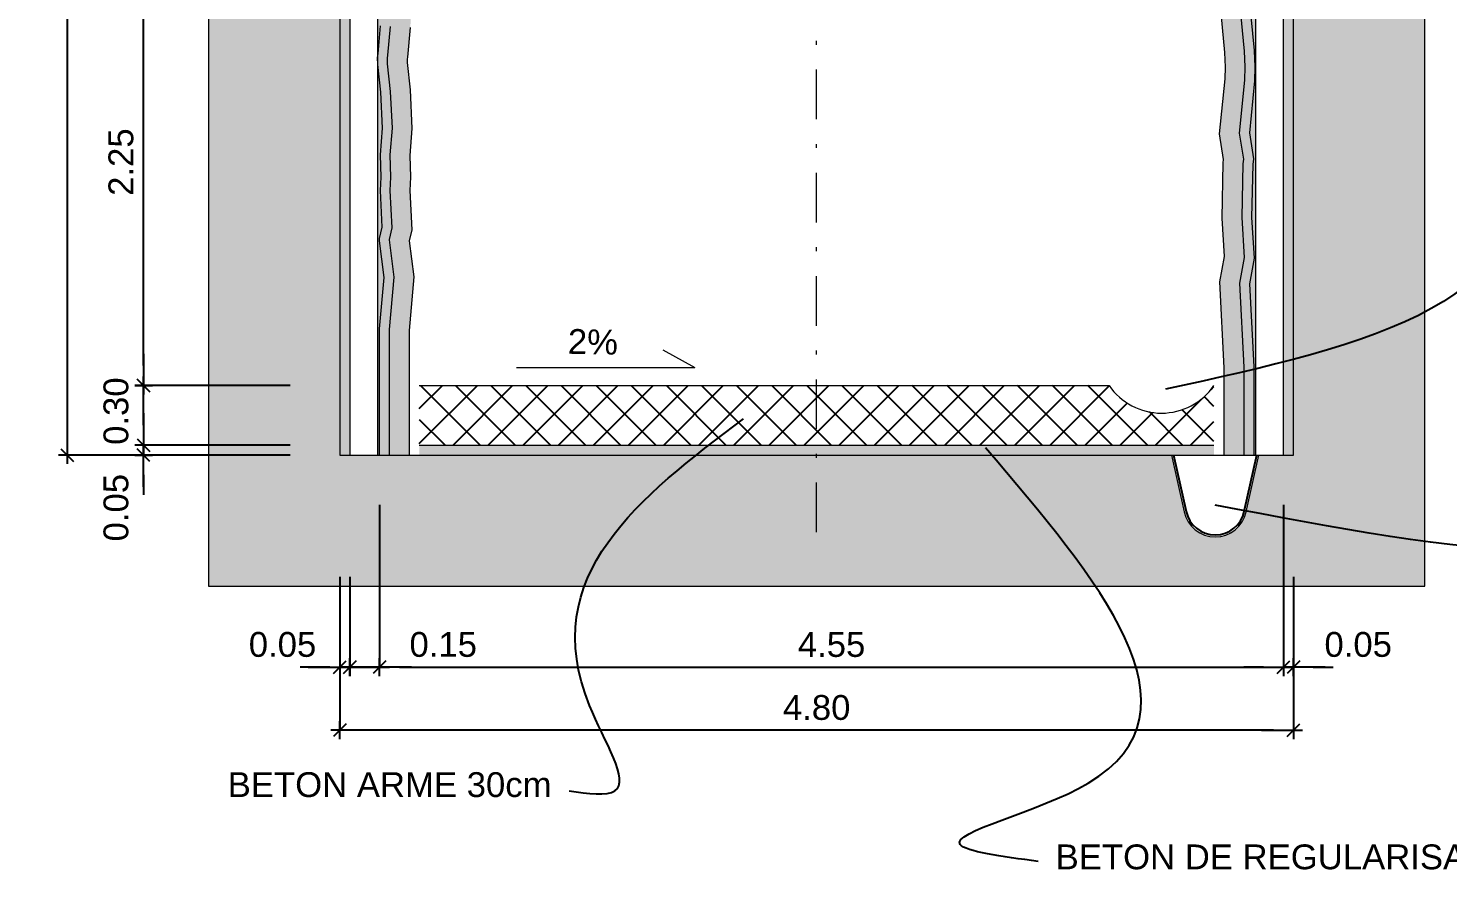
# Model space of a CAD drawing. Extents: x 62300 to 63089, y 108404 to 108784.
# Drawn here: x 62890.27 to 62925.99, y 108701.93 to 108723.11 of the extents above; entities that cross this region are included whole.
import ezdxf

# ---------------------------------------------------------------- set-up
doc = ezdxf.new("R2010")
doc.units = 0
doc.header["$MEASUREMENT"] = 0
doc.linetypes.add('TRATTOPUNTO2', pattern=[0.5, 0.25, -0.125, 0, -0.125])
doc.layers.add('BORDI TRATTEGGI', color=5, linetype='Continuous', plot=False)
for name, color, linetype in [('Dime', 6, 'Continuous'), ('LIN010CO', 2, 'Continuous'), ('LIN018CO', 6, 'Continuous'), ('LIN025CO', 7, 'Continuous'), ('LIN050CO', 3, 'Continuous'), ('TEXT035', 1, 'Continuous'), ('Tratteggi', 2, 'Continuous')]:
    doc.layers.add(name, color=color, linetype=linetype)
doc.styles.add('ARIAL', font='arial.ttf')
doc.linetypes.add('ROCCIA', pattern='A,0.25,[130,BERETTA.shx,S=0.1,R=0,X=0,Y=0],-0.2,0.25', length=0.7)
doc.dimstyles.new('50', dxfattribs={"dimscale": 2.5, "dimtxt": 0.25, "dimasz": 0.2, "dimexe": 0, "dimexo": 0.5, "dimgap": 0.1, "dimtad": 1, "dimlfac": 0.2, "dimzin": 1, "dimdsep": 46, "dimtxsty": 'ARIAL', "dimblk1": 'LINE', "dimblk2": 'LINE', "dimsah": 1, "dimcen": 2.5, "dimclrd": 256, "dimclre": 256, "dimclrt": 1, "dimadec": 0, "dimazin": 0, "dimtfac": 1, "dimtmove": 2, "dimatfit": 3, "dimldrblk": 'LINE', "dimfxl": 1, "dimtvp": 1, "dimtolj": 1, "dimtzin": 0, "dimarcsym": 0})

# ---------------------------------------------------------------- blocks, each defined once
blk = doc.blocks.new('LINE')
for p, q in [((-1.60001823273501, 0), (0.4500000000000171, 0)), ((0, 0.4500000000000171), (0, -0.4500000000000171))]:
    blk.add_line(p, q)
at = {"color": 3}
blk.add_line((-0.3181980515162763, -0.3181980515163474), (0.3181980515338978, 0.3181980515339689), dxfattribs=at)
blk = doc.blocks.new('*D46')
at = {"layer": 'Defpoints', "color": 0, "lineweight": 0, "transparency": 16777216}
for p in [(62893.17033222812, 108712.6175235544), (62898.10870644812, 108712.6175235544), (62898.10870644812, 108712.3675235543)]:
    blk.add_point(p, dxfattribs=at)
at = {"layer": 'Dime', "lineweight": -2, "transparency": 16777216}
for p, q in [((62893.17033222812, 108713.1175235544), (62893.17033222812, 108713.6175235544)), ((62896.85870644812, 108712.6175235544), (62893.17033222812, 108712.6175235544)), ((62893.17033222812, 108712.3675235543), (62893.17033222812, 108712.6175235544)), ((62896.85870644812, 108712.3675235543), (62893.17033222812, 108712.3675235543)), ((62893.17033222812, 108711.8675235543), (62893.17033222812, 108711.3675235543))]:
    blk.add_line(p, q, dxfattribs=at)
at = {"layer": 'Dime', "lineweight": -2, "transparency": 16777216, "xscale": 0.5, "yscale": 0.5, "zscale": 0.5}
for p, rotation in [((62893.17033222812, 108712.6175235544), 270), ((62893.17033222812, 108712.3675235543), 90)]:
    blk.add_blockref('LINE', p, dxfattribs=dict(at, rotation=rotation))
at = {"layer": 'Dime', "color": 1, "lineweight": 0, "transparency": 16777216, "insert": (62892.47622411072, 108711.0416755107), "char_height": 0.625, "attachment_point": 5, "rotation": 90, "style": 'ARIAL'}
blk.add_mtext('\\A1;0.05', dxfattribs=at)
blk = doc.blocks.new('*D47')
at = {"layer": 'Defpoints', "color": 0, "lineweight": 0, "transparency": 16777216}
for p in [(62893.17033222812, 108725.3675235544), (62896.41635297281, 108725.3675235544), (62898.1087064481, 108714.1175235545)]:
    blk.add_point(p, dxfattribs=at)
at = {"layer": 'Dime', "lineweight": -2, "transparency": 16777216}
for p, q in [((62895.16635297281, 108725.3675235544), (62893.17033222812, 108725.3675235544)), ((62893.17033222812, 108714.6175235545), (62893.17033222812, 108724.8675235544)), ((62896.8587064481, 108714.1175235545), (62893.17033222812, 108714.1175235545))]:
    blk.add_line(p, q, dxfattribs=at)
at = {"layer": 'Dime', "lineweight": -2, "transparency": 16777216, "xscale": 0.5, "yscale": 0.5, "zscale": 0.5}
for p, rotation in [((62893.17033222812, 108725.3675235544), 90), ((62893.17033222812, 108714.1175235545), 270)]:
    blk.add_blockref('LINE', p, dxfattribs=dict(at, rotation=rotation))
at = {"layer": 'Dime', "color": 1, "lineweight": 0, "transparency": 16777216, "insert": (62892.6012241108, 108719.7425235544), "char_height": 0.625, "attachment_point": 5, "rotation": 90, "style": 'ARIAL'}
blk.add_mtext('\\A1;2.25', dxfattribs=at)
blk = doc.blocks.new('*D51')
at = {"layer": 'Defpoints', "color": 0, "lineweight": 0, "transparency": 16777216}
for p in [(62906.59706924643, 108737.3675235544), (62891.24852520591, 108712.3675235543), (62898.10870644812, 108712.3675235543)]:
    blk.add_point(p, dxfattribs=at)
at = {"layer": 'Dime', "lineweight": -2, "transparency": 16777216}
for p, q in [((62905.34706924643, 108737.3675235544), (62891.24852520591, 108737.3675235544)), ((62891.24852520591, 108736.8675235544), (62891.24852520591, 108712.8675235543)), ((62896.85870644812, 108712.3675235543), (62891.24852520591, 108712.3675235543))]:
    blk.add_line(p, q, dxfattribs=at)
at = {"layer": 'Dime', "lineweight": -2, "transparency": 16777216, "xscale": 0.5, "yscale": 0.5, "zscale": 0.5}
for p, rotation in [((62891.24852520591, 108737.3675235544), 90), ((62891.24852520591, 108712.3675235543), 270)]:
    blk.add_blockref('LINE', p, dxfattribs=dict(at, rotation=rotation))
at = {"layer": 'Dime', "color": 1, "lineweight": 0, "transparency": 16777216, "insert": (62890.67941708859, 108724.8675235543), "char_height": 0.625, "attachment_point": 5, "rotation": 90, "style": 'ARIAL'}
blk.add_mtext('\\A1;5.00', dxfattribs=at)
blk = doc.blocks.new('*D52')
at = {"layer": 'Defpoints', "color": 0, "lineweight": 0, "transparency": 16777216}
for p in [(62898.10870644809, 108710.5527669175), (62898.35870644809, 108710.5527669174), (62898.35870644809, 108707.0254324293)]:
    blk.add_point(p, dxfattribs=at)
at = {"layer": 'Dime', "lineweight": -2, "transparency": 16777216}
for p, q in [((62898.10870644809, 108709.3027669175), (62898.10870644809, 108707.0254324293)), ((62898.35870644809, 108709.3027669174), (62898.35870644809, 108707.0254324293)), ((62897.60870644809, 108707.0254324293), (62897.10870644809, 108707.0254324293)), ((62898.10870644809, 108707.0254324293), (62898.35870644809, 108707.0254324293)), ((62898.85870644809, 108707.0254324293), (62899.35870644809, 108707.0254324293))]:
    blk.add_line(p, q, dxfattribs=at)
at = {"layer": 'Dime', "lineweight": -2, "transparency": 16777216, "xscale": 0.5, "yscale": 0.5, "zscale": 0.5}
blk.add_blockref('LINE', (62898.10870644809, 108707.0254324293), dxfattribs=at)
at = {"layer": 'Dime', "lineweight": -2, "transparency": 16777216, "xscale": 0.5, "yscale": 0.5, "zscale": 0.5, "rotation": 180}
blk.add_blockref('LINE', (62898.35870644809, 108707.0254324293), dxfattribs=at)
at = {"layer": 'Dime', "color": 1, "lineweight": 0, "transparency": 16777216, "insert": (62896.66524009348, 108707.5947537117), "char_height": 0.625, "attachment_point": 5, "style": 'ARIAL'}
blk.add_mtext('\\A1;0.05', dxfattribs=at)
blk = doc.blocks.new('*D53')
at = {"layer": 'Defpoints', "color": 0, "lineweight": 0, "transparency": 16777216}
for p in [(62898.35870644809, 108710.5527669176), (62899.10870644809, 108710.5527669175), (62899.10870644809, 108707.0254324293)]:
    blk.add_point(p, dxfattribs=at)
at = {"layer": 'Dime', "lineweight": -2, "transparency": 16777216}
for p, q in [((62898.35870644809, 108709.3027669176), (62898.35870644809, 108707.0254324293)), ((62899.10870644809, 108709.3027669175), (62899.10870644809, 108707.0254324293)), ((62897.85870644809, 108707.0254324293), (62897.35870644809, 108707.0254324293)), ((62898.35870644809, 108707.0254324293), (62899.10870644809, 108707.0254324293)), ((62899.60870644809, 108707.0254324293), (62900.10870644809, 108707.0254324293))]:
    blk.add_line(p, q, dxfattribs=at)
at = {"layer": 'Dime', "lineweight": -2, "transparency": 16777216, "xscale": 0.5, "yscale": 0.5, "zscale": 0.5}
blk.add_blockref('LINE', (62898.35870644809, 108707.0254324293), dxfattribs=at)
at = {"layer": 'Dime', "lineweight": -2, "transparency": 16777216, "xscale": 0.5, "yscale": 0.5, "zscale": 0.5, "rotation": 180}
blk.add_blockref('LINE', (62899.10870644809, 108707.0254324293), dxfattribs=at)
at = {"layer": 'Dime', "color": 1, "lineweight": 0, "transparency": 16777216, "insert": (62900.71033608969, 108707.5947537117), "char_height": 0.625, "attachment_point": 5, "style": 'ARIAL'}
blk.add_mtext('\\A1;0.15', dxfattribs=at)
blk = doc.blocks.new('*D54')
at = {"layer": 'Defpoints', "color": 0, "lineweight": 0, "transparency": 16777216}
for p in [(62921.85870644807, 108710.5527669174), (62922.10870644809, 108710.5527669176), (62922.10870644809, 108707.0254324293)]:
    blk.add_point(p, dxfattribs=at)
at = {"layer": 'Dime', "lineweight": -2, "transparency": 16777216}
for p, q in [((62921.85870644807, 108709.3027669174), (62921.85870644807, 108707.0254324293)), ((62922.10870644809, 108709.3027669176), (62922.10870644809, 108707.0254324293)), ((62921.35870644807, 108707.0254324293), (62920.85870644807, 108707.0254324293)), ((62921.85870644807, 108707.0254324293), (62922.10870644809, 108707.0254324293)), ((62922.60870644809, 108707.0254324293), (62923.10870644809, 108707.0254324293))]:
    blk.add_line(p, q, dxfattribs=at)
at = {"layer": 'Dime', "lineweight": -2, "transparency": 16777216, "xscale": 0.5, "yscale": 0.5, "zscale": 0.5}
blk.add_blockref('LINE', (62921.85870644807, 108707.0254324293), dxfattribs=at)
at = {"layer": 'Dime', "lineweight": -2, "transparency": 16777216, "xscale": 0.5, "yscale": 0.5, "zscale": 0.5, "rotation": 180}
blk.add_blockref('LINE', (62922.10870644809, 108707.0254324293), dxfattribs=at)
at = {"layer": 'Dime', "color": 1, "lineweight": 0, "transparency": 16777216, "insert": (62923.73873487265, 108707.5947537117), "char_height": 0.625, "attachment_point": 5, "style": 'ARIAL'}
blk.add_mtext('\\A1;0.05', dxfattribs=at)
blk = doc.blocks.new('*D55')
at = {"layer": 'Defpoints', "color": 0, "lineweight": 0, "transparency": 16777216}
for p in [(62898.10870644809, 108710.5527669175), (62922.10870644809, 108710.5527669176), (62898.10870644809, 108705.4383479902)]:
    blk.add_point(p, dxfattribs=at)
at = {"layer": 'Dime', "lineweight": -2, "transparency": 16777216}
for p, q in [((62898.10870644809, 108709.3027669175), (62898.10870644809, 108705.4383479902)), ((62922.10870644809, 108709.3027669176), (62922.10870644809, 108705.4383479902)), ((62921.60870644809, 108705.4383479902), (62898.60870644809, 108705.4383479902))]:
    blk.add_line(p, q, dxfattribs=at)
at = {"layer": 'Dime', "lineweight": -2, "transparency": 16777216, "xscale": 0.5, "yscale": 0.5, "zscale": 0.5, "rotation": 180}
blk.add_blockref('LINE', (62898.10870644809, 108705.4383479902), dxfattribs=at)
at = {"layer": 'Dime', "lineweight": -2, "transparency": 16777216, "xscale": 0.5, "yscale": 0.5, "zscale": 0.5}
blk.add_blockref('LINE', (62922.10870644809, 108705.4383479902), dxfattribs=at)
at = {"layer": 'Dime', "color": 1, "lineweight": 0, "transparency": 16777216, "insert": (62910.10870644809, 108706.0074561075), "char_height": 0.625, "attachment_point": 5, "style": 'ARIAL'}
blk.add_mtext('\\A1;4.80', dxfattribs=at)
blk = doc.blocks.new('*D56')
at = {"layer": 'Defpoints', "color": 0, "lineweight": 0, "transparency": 16777216}
for p in [(62893.17033222812, 108714.1175235545), (62898.1087064481, 108714.1175235545), (62898.10870644812, 108712.6175235544)]:
    blk.add_point(p, dxfattribs=at)
at = {"layer": 'Dime', "lineweight": -2, "transparency": 16777216}
for p, q in [((62896.8587064481, 108714.1175235545), (62893.17033222812, 108714.1175235545)), ((62893.17033222812, 108713.1175235544), (62893.17033222812, 108713.6175235545)), ((62896.85870644812, 108712.6175235544), (62893.17033222812, 108712.6175235544))]:
    blk.add_line(p, q, dxfattribs=at)
at = {"layer": 'Dime', "lineweight": -2, "transparency": 16777216, "xscale": 0.5, "yscale": 0.5, "zscale": 0.5}
for p, rotation in [((62893.17033222812, 108714.1175235545), 90), ((62893.17033222812, 108712.6175235544), 270)]:
    blk.add_blockref('LINE', p, dxfattribs=dict(at, rotation=rotation))
at = {"layer": 'Dime', "color": 1, "lineweight": 0, "transparency": 16777216, "insert": (62892.47622411072, 108713.473069207), "char_height": 0.625, "attachment_point": 5, "rotation": 90, "style": 'ARIAL'}
blk.add_mtext('\\A1;0.30', dxfattribs=at)
blk = doc.blocks.new('*D66')
at = {"layer": 'Defpoints', "color": 0, "lineweight": 0, "transparency": 16777216}
for p in [(62899.10870644809, 108712.3675235543), (62921.85870644808, 108712.3675235544), (62921.85870644808, 108707.0254324293)]:
    blk.add_point(p, dxfattribs=at)
at = {"layer": 'Dime', "lineweight": -2, "transparency": 16777216}
for p, q in [((62899.10870644809, 108711.1175235543), (62899.10870644809, 108707.0254324293)), ((62921.85870644808, 108711.1175235544), (62921.85870644808, 108707.0254324293)), ((62899.60870644809, 108707.0254324293), (62921.35870644808, 108707.0254324293))]:
    blk.add_line(p, q, dxfattribs=at)
at = {"layer": 'Dime', "lineweight": -2, "transparency": 16777216, "xscale": 0.5, "yscale": 0.5, "zscale": 0.5, "rotation": 180}
blk.add_blockref('LINE', (62899.10870644809, 108707.0254324293), dxfattribs=at)
at = {"layer": 'Dime', "lineweight": -2, "transparency": 16777216, "xscale": 0.5, "yscale": 0.5, "zscale": 0.5}
blk.add_blockref('LINE', (62921.85870644808, 108707.0254324293), dxfattribs=at)
at = {"layer": 'Dime', "color": 1, "lineweight": 0, "transparency": 16777216, "insert": (62910.48370644808, 108707.5932615562), "char_height": 0.625, "attachment_point": 5, "style": 'ARIAL'}
blk.add_mtext('\\A1;4.55', dxfattribs=at)

msp = doc.modelspace()

# ---------------------------------------------------------------- hatches: boundary and pattern name
h = msp.add_hatch()
h.set_pattern_fill('AR-SAND', color=256, scale=0.2, style=0)
h.set_pattern_definition([(37.50000000000001, (280.5822649310576, 0), (-0.01259867162192163, 0.3853647538026317), [0, -0.304, 0, -0.34, 0, -0.325]), (7.499999999999999, (280.5822649310576, 0), (0.3539553410535454, 0.5644292130459481), [0, -0.164, 0, -0.274, 0, -0.105]), (327.5, (280.3362649310576, 0), (0.6228283723502991, 0.001131810707392988), [0, -0.1, 0, -0.36, 0, -0.47]), (317.5, (280.3362649310576, 0), (0.6012253209144588, 0.1755351129868499), [0, -0.05, 0, -0.236, 0, -0.27])])
edge = h.paths.add_edge_path()
edge.add_arc((62910.1087064481, 108725.3675235544), 11.75, 0, 180, ccw=False)
edge.add_line((62921.8587064481, 108725.3675235544), (62921.85870644809, 108712.4081224893))
edge.add_line((62921.85870644809, 108712.4081224893), (62921.85870644808, 108712.3675235543))
edge.add_line((62921.85870644808, 108712.3675235543), (62922.10870644809, 108712.3675235543))
edge.add_line((62922.10870644809, 108712.3675235543), (62922.1087064481, 108725.3675235544))
edge.add_arc((62910.1087064481, 108725.3675235544), 12, 0, 180)
edge.add_line((62898.1087064481, 108725.3675235544), (62898.10870644809, 108712.3675235543))
edge.add_line((62898.10870644809, 108712.3675235543), (62898.35870644809, 108712.3675235543))
edge.add_line((62898.35870644809, 108712.3675235543), (62898.3587064481, 108725.3675235544))
edge = h.paths.add_edge_path(flags=17)
edge.add_line((62899.38523153988, 108721.5243525732), (62899.31171480561, 108722.2185792907))
edge.add_line((62899.31171480561, 108722.2185792907), (62899.31007758657, 108722.360975087))
edge.add_line((62899.31007758657, 108722.360975087), (62899.31982606825, 108722.4389397436))
edge.add_line((62899.31982606825, 108722.4389397436), (62899.38534696652, 108723.1597064821))
edge.add_line((62899.38534696652, 108723.1597064821), (62899.40395782422, 108724.108569545))
edge.add_line((62899.40395782422, 108724.108569545), (62899.38296061296, 108724.4129297901))
edge.add_line((62899.38296061296, 108724.4129297901), (62899.39378363817, 108725.6297032097))
edge.add_line((62899.39378363817, 108725.6297032097), (62899.43247280955, 108725.9159442587))
edge.add_line((62899.43247280955, 108725.9159442587), (62899.53776458083, 108727.1493196334))
edge.add_line((62899.53776458083, 108727.1493196334), (62899.53726963854, 108727.1706066553))
edge.add_line((62899.53726963854, 108727.1706066553), (62899.6758237947, 108727.7160997569))
edge.add_line((62899.6758237947, 108727.7160997569), (62899.91204475817, 108728.3213372375))
edge.add_line((62899.91204475817, 108728.3213372375), (62900.06511475192, 108729.2177798631))
edge.add_line((62900.06511475192, 108729.2177798631), (62900.23883328781, 108729.612792332))
edge.add_line((62900.23883328781, 108729.612792332), (62900.41782385861, 108729.9309602486))
edge.add_line((62900.41782385861, 108729.9309602486), (62900.61528067241, 108730.3881598992))
edge.add_line((62900.61528067241, 108730.3881598992), (62900.83181491888, 108730.7878605712))
edge.add_line((62900.83181491888, 108730.7878605712), (62900.99259106626, 108731.1404887828))
edge.add_line((62900.99259106626, 108731.1404887828), (62901.09350536717, 108731.2868934107))
edge.add_line((62901.09350536717, 108731.2868934107), (62901.5234653462, 108731.8470741246))
edge.add_line((62901.5234653462, 108731.8470741246), (62901.98245520967, 108732.3807118926))
edge.add_line((62901.98245520967, 108732.3807118926), (62902.25547619537, 108732.7580694867))
edge.add_line((62902.25547619537, 108732.7580694867), (62903.01168963448, 108733.4394063621))
edge.add_line((62903.01168963448, 108733.4394063621), (62903.32525989594, 108733.6093981021))
edge.add_line((62903.32525989594, 108733.6093981021), (62903.63828414222, 108733.8806451261))
edge.add_line((62903.63828414222, 108733.8806451261), (62903.97536818931, 108734.0693874448))
edge.add_line((62903.97536818931, 108734.0693874448), (62904.5912304569, 108734.5496994884))
edge.add_line((62904.5912304569, 108734.5496994884), (62904.77597207754, 108734.6688709869))
edge.add_line((62904.77597207754, 108734.6688709869), (62905.78361416542, 108735.2206047919))
edge.add_line((62905.78361416542, 108735.2206047919), (62906.29040723136, 108735.351809057))
edge.add_line((62906.29040723136, 108735.351809057), (62907.22139711537, 108735.7548695012))
edge.add_line((62907.22139711537, 108735.7548695012), (62907.41807368503, 108735.807188884))
edge.add_line((62907.41807368503, 108735.807188884), (62908.14988925403, 108735.8932728299))
edge.add_line((62908.14988925403, 108735.8932728299), (62909.68578327397, 108736.089751214))
edge.add_line((62909.68578327397, 108736.089751214), (62909.7129721141, 108736.1024942763))
edge.add_line((62909.7129721141, 108736.1024942763), (62910.66749549594, 108736.1560091924))
edge.add_line((62910.66749549594, 108736.1560091924), (62910.72104745686, 108736.1575839622))
edge.add_line((62910.72104745686, 108736.1575839622), (62911.11938147184, 108736.1001399981))
edge.add_line((62911.11938147184, 108736.1001399981), (62912.18506794979, 108735.917475282))
edge.add_line((62912.18506794979, 108735.917475282), (62912.72955935427, 108735.7898785124))
edge.add_line((62912.72955935427, 108735.7898785124), (62912.87777766439, 108735.761379049))
edge.add_line((62912.87777766439, 108735.761379049), (62913.96517249921, 108735.2772902319))
edge.add_line((62913.96517249921, 108735.2772902319), (62914.58306356108, 108735.0503358331))
edge.add_line((62914.58306356108, 108735.0503358331), (62915.10327557543, 108734.8533126383))
edge.add_line((62915.10327557543, 108734.8533126383), (62915.67066818636, 108734.6209176961))
edge.add_line((62915.67066818636, 108734.6209176961), (62915.97168830938, 108734.3988817057))
edge.add_line((62915.97168830938, 108734.3988817057), (62916.63343721013, 108733.9728785511))
edge.add_line((62916.63343721013, 108733.9728785511), (62916.82771265483, 108733.8264888928))
edge.add_line((62916.82771265483, 108733.8264888928), (62916.87346416833, 108733.7825025986))
edge.add_line((62916.87346416833, 108733.7825025986), (62917.51269903248, 108733.0474842959))
edge.add_line((62917.51269903248, 108733.0474842959), (62917.86504838183, 108732.7903945044))
edge.add_line((62917.86504838183, 108732.7903945044), (62917.96140452218, 108732.6335825236))
edge.add_line((62917.96140452218, 108732.6335825236), (62918.30189108362, 108732.2522926017))
edge.add_line((62918.30189108362, 108732.2522926017), (62918.35934140129, 108732.119924559))
edge.add_line((62918.35934140129, 108732.119924559), (62919.14668520399, 108731.070282345))
edge.add_line((62919.14668520399, 108731.070282345), (62919.4226153467, 108730.7167928366))
edge.add_line((62919.4226153467, 108730.7167928366), (62919.58734437204, 108730.3873822424))
edge.add_line((62919.58734437204, 108730.3873822424), (62919.65997203907, 108730.0061316424))
edge.add_line((62919.65997203907, 108730.0061316424), (62920.15943793875, 108729.0697462462))
edge.add_line((62920.15943793875, 108729.0697462462), (62920.16733533781, 108729.0214575717))
edge.add_line((62920.16733533781, 108729.0214575717), (62920.49549428599, 108728.000679173))
edge.add_line((62920.49549428599, 108728.000679173), (62920.49817683135, 108727.993055869))
edge.add_line((62920.49817683135, 108727.993055869), (62920.4971050774, 108727.9384207536))
edge.add_line((62920.4971050774, 108727.9384207536), (62920.76586377658, 108726.6395793916))
edge.add_line((62920.76586377658, 108726.6395793916), (62920.76863398269, 108726.6283155416))
edge.add_line((62920.76863398269, 108726.6283155416), (62920.80155506741, 108725.6243478766))
edge.add_line((62920.80155506741, 108725.6243478766), (62920.86488754702, 108725.0403752235))
edge.add_line((62920.86488754702, 108725.0403752235), (62920.85730226854, 108724.8204540044))
edge.add_line((62920.85730226854, 108724.8204540044), (62920.75527521779, 108723.7565316674))
edge.add_line((62920.75527521779, 108723.7565316674), (62920.87031003665, 108722.5344391081))
edge.add_line((62920.87031003665, 108722.5344391081), (62920.88940549501, 108722.1382572865))
edge.add_line((62920.88940549501, 108722.1382572865), (62920.87703271458, 108721.8059690702))
edge.add_line((62920.87703271458, 108721.8059690702), (62920.74688051831, 108720.4720730258))
edge.add_line((62920.74688051831, 108720.4720730258), (62920.84797085736, 108719.8196809313))
edge.add_line((62920.84797085736, 108719.8196809313), (62920.83530598478, 108719.6966714522))
edge.add_line((62920.83530598478, 108719.6966714522), (62920.80590091282, 108718.3442031245))
edge.add_line((62920.80590091282, 108718.3442031245), (62920.86941755681, 108717.3371844193))
edge.add_line((62920.86941755681, 108717.3371844193), (62920.74957221914, 108716.6981120374))
edge.add_line((62920.74957221914, 108716.6981120374), (62920.85870644808, 108714.5796876165))
edge.add_line((62920.85870644808, 108714.5796876165), (62920.85870644808, 108714.2801225905))
edge.add_line((62920.85870644808, 108714.2801225905), (62920.85870644807, 108712.3675235543))
edge.add_line((62920.85870644807, 108712.3675235543), (62921.10724168496, 108712.3675235543))
edge.add_line((62921.10724168496, 108712.3675235543), (62921.15870644808, 108712.3675235543))
edge.add_line((62921.15870644808, 108712.3675235543), (62921.1587064481, 108725.3675235543))
edge.add_arc((62910.1087064481, 108725.3675235544), 11.05000000000291, 359.9999999998491, 540.0000000000754)
edge.add_line((62899.05870644809, 108725.3675235544), (62899.05870644809, 108712.3675235543))
edge.add_line((62899.05870644809, 108712.3675235543), (62899.35870644809, 108712.3675235543))
edge.add_line((62899.35870644809, 108712.3675235543), (62899.35870644809, 108713.0100980476))
edge.add_line((62899.35870644809, 108713.0100980476), (62899.35870644809, 108713.6118809933))
edge.add_line((62899.35870644809, 108713.6118809933), (62899.35870644809, 108714.4265829406))
edge.add_line((62899.35870644809, 108714.4265829406), (62899.35870644809, 108714.6237739872))
edge.add_line((62899.35870644809, 108714.6237739872), (62899.35854863656, 108715.529681368))
edge.add_line((62899.35854863656, 108715.529681368), (62899.47825637295, 108716.846266129))
edge.add_line((62899.47825637295, 108716.846266129), (62899.35405616898, 108717.7899454873))
edge.add_line((62899.35405616898, 108717.7899454873), (62899.42458185987, 108718.0837819218))
edge.add_line((62899.42458185987, 108718.0837819218), (62899.37857206985, 108719.0267064977))
edge.add_line((62899.37857206985, 108719.0267064977), (62899.39468863089, 108719.3650463704))
edge.add_line((62899.39468863089, 108719.3650463704), (62899.37829027802, 108719.9224266353))
edge.add_line((62899.37829027802, 108719.9224266353), (62899.42940695117, 108720.5969647127))
edge.add_line((62899.42940695117, 108720.5969647127), (62899.38523153988, 108721.5243525732))
h.paths.add_polyline_path([(62920.35870644808, 108714.5668169762), (62920.35870644807, 108712.3675235543), (62920.85870644807, 108712.3675235543), (62920.85870644808, 108714.5796876165), (62920.74957221914, 108716.6981120374), (62920.86941755681, 108717.3371844193), (62920.80590091282, 108718.3442031245), (62920.83530598478, 108719.6966714522), (62920.84797085736, 108719.8196809313), (62920.74688051831, 108720.4720730258), (62920.87703271458, 108721.8059690702), (62920.88940549501, 108722.1382572865), (62920.87031003665, 108722.5344391081), (62920.75527521779, 108723.7565316674), (62920.85730226854, 108724.8204540044), (62920.86488754702, 108725.0403752235), (62920.80155506741, 108725.6243478766), (62920.7687167401, 108726.6257917559), (62920.4971050774, 108727.9384207536), (62920.49816349972, 108727.9923762584), (62920.16733533781, 108729.0214575717), (62920.15943793875, 108729.0697462462), (62919.65997203907, 108730.0061316424), (62919.58734437204, 108730.3873822424), (62919.4226153467, 108730.7167928366), (62919.14668520399, 108731.070282345), (62918.35934140129, 108732.119924559), (62918.30189108362, 108732.2522926017), (62917.96140452218, 108732.6335825236), (62917.86504838183, 108732.7903945044), (62917.51269903248, 108733.0474842959), (62916.87346416833, 108733.7825025986), (62916.82771265483, 108733.8264888928), (62916.63343721013, 108733.9728785511), (62915.97168830938, 108734.3988817057), (62915.68072750451, 108734.6134978245), (62915.63778331073, 108734.6343868154), (62915.10327557543, 108734.8533126383), (62914.58306356108, 108735.0503358331), (62913.96517249921, 108735.2772902319), (62912.87777766439, 108735.761379049), (62912.72955935427, 108735.7898785124), (62912.18506794979, 108735.917475282), (62911.11938147184, 108736.1001399981), (62910.72104745686, 108736.1575839622), (62910.66749549594, 108736.1560091924), (62909.7129721141, 108736.1024942763), (62909.68578327397, 108736.089751214), (62908.14988925403, 108735.8932728299), (62907.41807368503, 108735.807188884), (62907.22139711537, 108735.7548695012), (62906.29040723136, 108735.351809057), (62905.78361416542, 108735.2206047919), (62904.77597207754, 108734.6688709869), (62904.5912304569, 108734.5496994884), (62903.97536818931, 108734.0693874448), (62903.63828414222, 108733.8806451261), (62903.32525989594, 108733.6093981021), (62903.01168963448, 108733.4394063621), (62902.25547619537, 108732.7580694867), (62901.98245520967, 108732.3807118926), (62901.5234653462, 108731.8470741246), (62901.09350536717, 108731.2868934107), (62900.99259106626, 108731.1404887828), (62900.83181491888, 108730.7878605712), (62900.61528067241, 108730.3881598992), (62900.41782385861, 108729.9309602486), (62900.23883328781, 108729.612792332), (62900.06511475192, 108729.2177798631), (62899.91204475817, 108728.3213372375), (62899.6758237947, 108727.7160997569), (62899.53726963854, 108727.1706066553), (62899.53776458083, 108727.1493196334), (62899.43247280955, 108725.9159442587), (62899.39378363817, 108725.6297032097), (62899.38296061296, 108724.4129297901), (62899.40395782422, 108724.108569545), (62899.38534696652, 108723.1597064821), (62899.31982606825, 108722.4389397436), (62899.31007758657, 108722.360975087), (62899.31171480561, 108722.2185792907), (62899.38523153988, 108721.5243525732), (62899.42940695117, 108720.5969647127), (62899.37829027802, 108719.9224266353), (62899.39468863089, 108719.3650463704), (62899.37857206985, 108719.0267064977), (62899.42458185987, 108718.0837819218), (62899.35447335582, 108717.7916836439), (62899.35473995328, 108717.7847500599), (62899.47825637295, 108716.846266129), (62899.35854863656, 108715.529681368), (62899.35870644809, 108714.6237739872), (62899.35870644809, 108712.3675235543), (62899.8587064481, 108712.3675235543), (62899.85870644809, 108714.6237739872), (62899.85855258832, 108715.5070408852), (62899.98123791397, 108716.8563741448), (62899.86187006343, 108717.7633370401), (62899.92747538859, 108718.0366733887), (62899.87915280782, 108719.0269962953), (62899.89503883386, 108719.3604964767), (62899.87884704107, 108719.910855762), (62899.93030839429, 108720.5899422544), (62899.88397626178, 108721.56260682), (62899.81141136349, 108722.2478452442), (62899.81043571796, 108722.3327012215), (62899.8170092604, 108722.3852739191), (62899.88490237761, 108723.1321364005), (62899.90429578456, 108724.1208972518), (62899.88311386095, 108724.4279349521), (62899.89348453026, 108725.5938524769), (62899.92961459776, 108725.8611600478), (62900.03545413042, 108727.1009518345), (62900.15283301973, 108727.5630770869), (62900.39634015031, 108728.186982942), (62900.54761140046, 108729.0728913642), (62900.68664522645, 108729.3890354912), (62900.86645133504, 108729.7086530817), (62901.06549381212, 108730.1695242425), (62901.27963150111, 108730.5648011078), (62901.42926434441, 108730.8929888569), (62901.49792673123, 108730.9926029959), (62901.91162003743, 108731.5315903969), (62902.37522949684, 108732.0705990697), (62902.62951658627, 108732.4220634966), (62903.3022258298, 108733.0281643543), (62903.61148974698, 108733.1958215522), (62903.92712393932, 108733.4693301904), (62904.25285098884, 108733.6517134243), (62904.88107427325, 108734.1416658462), (62905.03188833167, 108734.2389516516), (62905.9691682174, 108734.7521586761), (62906.45336962322, 108734.8775141591), (62907.38589790357, 108735.2812406328), (62907.51202803014, 108735.3147934367), (62908.21081971217, 108735.3969927613), (62909.82699081118, 108735.6037405457), (62909.83755965533, 108735.608694028), (62910.69201328661, 108735.6565985794), (62911.04144878638, 108735.6062062967), (62912.08570175064, 108735.4272154066), (62912.62527177414, 108735.3007719193), (62912.72693005863, 108735.2812250323), (62913.77709158786, 108734.8137118199), (62914.40831726763, 108734.5818595515), (62914.91994075221, 108734.3880891445), (62915.42377204826, 108734.1817279006), (62915.68767882606, 108733.9870671512), (62916.3472763969, 108733.5624489227), (62916.50663654433, 108733.4423684998), (62917.17242815772, 108732.6768141643), (62917.49067310771, 108732.4446084628), (62917.55875177882, 108732.3338158218), (62917.87529668204, 108731.9793366879), (62917.9240848705, 108731.8669265692), (62918.74958953695, 108730.7664104502), (62918.99774966807, 108730.4484966414), (62919.10914624902, 108730.2257355715), (62919.1830304274, 108729.8378890596), (62919.6779647963, 108728.9099992568), (62919.99662345585, 108727.9187726636), (62919.99610002593, 108727.8920896223), (62920.27039199206, 108726.5665074106), (62920.30244050017, 108725.5891500078), (62920.36395454436, 108725.0219446842), (62920.35812634521, 108724.8529667536), (62920.25302360593, 108723.7569716113), (62920.37143982994, 108722.4989561016), (62920.38895703867, 108722.1355189153), (62920.37793771384, 108721.8395796303), (62920.24311792095, 108720.4578466008), (62920.3440008269, 108719.8067931871), (62920.33586375767, 108719.7277606788), (62920.30555834126, 108718.3338815587), (62920.36648034898, 108717.3679992721), (62920.24717370222, 108716.7317994465)])
at = {"layer": 'LIN010CO', "lineweight": 0}
h = msp.add_hatch(dxfattribs=at)
h.set_pattern_fill('AR-CONC', color=256, scale=0.2, style=0)
h.set_pattern_definition([(49.99999999999999, (357.2605496371179, 75.29284038709011), (1.434520365201507, -0.1255042699651902), [0.15, -1.65]), (355, (357.2605496371179, 75.29284038709011), (-0.277502667226, 1.504384267400024), [0.12, -1.32]), (100.4514, (357.3800929971179, 75.28238170709011), (1.157018763428043, 1.378879084121907), [0.12748038, -1.402284224]), (46.18420000000002, (357.2605496371179, 75.69284038709011), (2.134482097251289, -0.3310380286580362), [0.2249999999999998, -2.474999999999997]), (96.6356, (357.438423127118, 75.66525377309011), (1.869325411097407, 1.948235741800884), [0.191220576, -2.103426]), (351.1842, (357.2605496371179, 75.69284038709011), (1.869323890267254, 1.948237201850649), [0.18, -1.98]), (21, (357.4605496371179, 75.5928403870901), (1.193814104236923, -0.8052377813306777), [0.15, -1.65]), (326.0000000000001, (357.4605496371179, 75.5928403870901), (0.4866306638431634, 1.450300090093706), [0.12, -1.32]), (71.4514, (357.5600341031179, 75.52573717509011), (1.68044525716298, 0.6450609934199049), [0.12748038, -1.402284224]), (37.50000000000001, (357.2605496371179, 75.29284038709011), (0.02431971063458134, 0.6657877076626231), [0, -1.304, 0, -1.34, 0, -1.325]), (7.499999999999999, (357.2605496371179, 75.29284038709011), (0.5261390748842972, 0.7888234237647205), [0, -0.764, 0, -1.274, 0, -0.505]), (327.5, (356.8145496371179, 75.29284038709011), (1.067644872344818, -0.0451097434687596), [0, -0.5, 0, -1.56, 0, -2.07]), (317.5, (356.6145496371179, 75.29284038709011), (1.166372338684772, 0.2002099646646353), [0, -0.65, 0, -1.036, 0, -1.47])])
edge = h.paths.add_edge_path()
edge.add_line((62894.80424537976, 108725.3675235544), (62894.80424537975, 108709.0630624859))
edge.add_line((62894.80424537975, 108709.0630624859), (62925.41316751642, 108709.063062486))
edge.add_line((62925.41316751642, 108709.063062486), (62925.41316751643, 108725.3675235544))
edge.add_arc((62910.1087064481, 108725.3675235544), 15.30446106833551, 0, 180)
edge = h.paths.add_edge_path(flags=16)
edge.add_line((62919.04001528931, 108712.3675235543), (62919.35912222697, 108710.9337484978))
edge.add_arc((62920.14001528932, 108711.1075473044), 0.8000000000020557, 192.5474758602363, 347.4525241397637)
edge.add_line((62920.92090835167, 108710.9337484978), (62921.24001528932, 108712.3675235543))
edge.add_line((62921.24001528932, 108712.3675235543), (62922.10870644809, 108712.3675235543))
edge.add_line((62922.10870644809, 108712.3675235543), (62922.1087064481, 108725.3675235544))
edge.add_arc((62910.1087064481, 108725.3675235544), 12, 0, 180)
edge.add_line((62898.1087064481, 108725.3675235544), (62898.10870644809, 108712.3675235543))
edge.add_line((62898.10870644809, 108712.3675235543), (62919.04001528931, 108712.3675235543))
at = {"layer": 'LIN025CO', "lineweight": 0}
h = msp.add_hatch(dxfattribs=at)
h.set_pattern_fill('AR-SAND', color=256, scale=0.2, style=0)
h.set_pattern_definition([(37.50000000000001, (357.2605496371179, 78.81780571272247), (-0.01259867162192163, 0.3853647538026317), [0, -0.304, 0, -0.34, 0, -0.325]), (7.499999999999999, (357.2605496371179, 78.81780571272247), (0.3539553410535454, 0.5644292130459481), [0, -0.164, 0, -0.274, 0, -0.105]), (327.5, (357.014549637118, 78.81780571272247), (0.6228283723502991, 0.0011318107073929), [0, -0.1, 0, -0.36, 0, -0.47]), (317.5, (357.014549637118, 78.81780571272247), (0.6012253209144587, 0.1755351129868498), [0, -0.05, 0, -0.236, 0, -0.27])])
h.paths.add_polyline_path([(62920.10870644808, 108712.3675235543), (62920.10870644807, 108712.6175235543), (62910.1087064481, 108712.6175235543), (62910.1087064481, 108712.3675235543)])
h.paths.add_polyline_path([(62900.1087064481, 108712.6175235543), (62900.1087064481, 108712.3675235543), (62910.10870644809, 108712.3675235543), (62910.10870644809, 108712.6175235543)])
at = {"layer": 'Tratteggi'}
h = msp.add_hatch(dxfattribs=at)
h.set_pattern_fill('ANSI37', color=256, scale=5, angle=360, style=0)
h.set_pattern_definition([(45, (357.2605496371179, 78.81780571272247), (-0.4419417382415921, 0.4419417382415923), []), (134.9999999999999, (357.2605496371179, 78.81780571272247), (-0.4419417382415923, -0.4419417382415921), [])])
h.paths.add_polyline_path([(62900.10870644809, 108714.1175235544), (62900.1087064481, 108712.6175235543), (62910.10870644809, 108712.6175235543), (62910.10870644809, 108714.1175235544)])
edge = h.paths.add_edge_path()
edge.add_line((62920.10870644807, 108712.6175235543), (62920.10870644808, 108714.1175235544))
edge.add_arc((62918.78907278155, 108715.0222642836), 1.599996500234697, 271.3378164997613, 325.56546811975926, ccw=False)
edge.add_arc((62918.78906985303, 108715.0222677159), 1.600000000002364, 214.4345949817756, 271.3379184715126, ccw=False)
edge.add_line((62917.46943429641, 108714.1175235544), (62910.10870644809, 108714.1175235544))
edge.add_line((62910.10870644809, 108714.1175235544), (62910.10870644809, 108712.6175235543))
edge.add_line((62910.10870644809, 108712.6175235543), (62920.10870644807, 108712.6175235543))

# ---------------------------------------------------------------- linework, layer by layer
at = {"layer": 'BORDI TRATTEGGI', "lineweight": 0, "flags": 128}
msp.add_lwpolyline([(62894.80424537976, 108725.3675235544), (62894.80424537975, 108709.0630624859), (62925.41316751642, 108709.063062486), (62925.41316751643, 108725.3675235544, 0.9999999999999999)], format="xyb", close=True, dxfattribs=at)
at = {"layer": 'LIN010CO', "flags": 128}
msp.add_lwpolyline([(62919.09123869227, 108712.3675235543), (62919.40792804337, 108710.9446109232, 0.8019039015537102), (62920.87210253527, 108710.9446109232), (62921.18879188636, 108712.3675235543)], format="xyb", dxfattribs=at)
at = {"layer": 'LIN018CO', "linetype": 'TRATTOPUNTO2', "lineweight": 0, "ltscale": 5}
msp.add_line((62910.10870644809, 108710.4229202107), (62910.10870644809, 108738.8354355475), dxfattribs=at)
at = {"layer": 'LIN018CO', "lineweight": 0}
msp.add_line((62900.10870644809, 108712.6175235543), (62920.10870644807, 108712.6175235543), dxfattribs=at)
at = {"layer": 'LIN018CO', "lineweight": 0, "flags": 128}
for points in [[(62920.25302360592, 108723.7569716113), (62920.37143982995, 108722.4989561016), (62920.38895703867, 108722.1355189153), (62920.37793771383, 108721.8395796303), (62920.24311792095, 108720.4578466009), (62920.3440008269, 108719.8067931871), (62920.33586375767, 108719.7277606788), (62920.30555834126, 108718.3338815585), (62920.36648034897, 108717.3679992721), (62920.24717370221, 108716.7317994465), (62920.35870644808, 108714.5668169762), (62920.35870644808, 108714.2801225905), (62920.35870644807, 108712.3675235543)], [(62920.75527521779, 108723.7565316674), (62920.87031003665, 108722.5344391081), (62920.88940549501, 108722.1382572865), (62920.87703271458, 108721.8059690702), (62920.74688051831, 108720.4720730258), (62920.84797085736, 108719.8196809313), (62920.83530598478, 108719.6966714522), (62920.80590091282, 108718.3442031245), (62920.86941755681, 108717.3371844193), (62920.74957221914, 108716.6981120374), (62920.85870644808, 108714.5796876165), (62920.85870644808, 108714.2801225905), (62920.85870644807, 108712.3675235543)], [(62921.00640102372, 108723.7563116954), (62921.11974513999, 108722.5521806114), (62921.13962972318, 108722.1396264721), (62921.12658021496, 108721.7891637901), (62920.998761817, 108720.4791862383), (62921.09995587258, 108719.8261248033), (62921.08502709834, 108719.681126839), (62921.0560721986, 108718.3493639075), (62921.12088616072, 108717.3217769929), (62921.0007714776, 108716.6812683328), (62921.10870644808, 108714.5861229367), (62921.10870644808, 108714.2801225905), (62921.10870644807, 108712.3675235543)], [(62899.10870644809, 108712.3675235543), (62899.10870644809, 108713.0100980476), (62899.10870644809, 108713.6118809933), (62899.10870644809, 108714.4265829406), (62899.10870644809, 108714.6237739872), (62899.10854666074, 108715.5410016102), (62899.22676560243, 108716.8412121211), (62899.10536877935, 108717.7635912513), (62899.10333375047, 108717.8165176499), (62899.17313509551, 108718.1073361884), (62899.12828170087, 108719.0265615989), (62899.14451352941, 108719.3673213173), (62899.12801189652, 108719.928212072), (62899.17895622963, 108720.6004759419), (62899.13585917893, 108721.5052254498), (62899.06186652667, 108722.203946314), (62899.05989852088, 108722.3751120197), (62899.07123447218, 108722.4657726559), (62899.13556926098, 108723.173491523)], [(62899.35870644809, 108712.3675235543), (62899.35870644809, 108713.0100980476), (62899.35870644809, 108713.6118809933), (62899.35870644809, 108714.4265829406), (62899.35870644809, 108714.6237739872), (62899.35854863656, 108715.529681368), (62899.47825637295, 108716.846266129), (62899.35473995328, 108717.7847500599), (62899.35447335582, 108717.7916836439), (62899.42458185987, 108718.0837819218), (62899.37857206985, 108719.0267064977), (62899.39468863089, 108719.3650463704), (62899.37829027802, 108719.9224266353), (62899.42940695117, 108720.5969647127), (62899.38523153988, 108721.5243525732), (62899.31171480561, 108722.2185792907), (62899.31007758657, 108722.360975087), (62899.31982606825, 108722.4389397436), (62899.38534696652, 108723.1597064821)], [(62899.85870644809, 108712.3675235543), (62899.85870644809, 108713.0100980476), (62899.85870644809, 108713.6118809933), (62899.85870644809, 108714.4265829406), (62899.85870644809, 108714.6237739872), (62899.85855258832, 108715.5070408852), (62899.98123791397, 108716.8563741448), (62899.86187006343, 108717.7633370401), (62899.92747538859, 108718.0366733887), (62899.87915280781, 108719.0269962953), (62899.89503883386, 108719.3604964766), (62899.87884704105, 108719.910855762), (62899.93030839429, 108720.5899422543), (62899.88397626176, 108721.56260682), (62899.81141136349, 108722.2478452442), (62899.81043571796, 108722.3327012215), (62899.81700926038, 108722.3852739191), (62899.88490237761, 108723.1321364004)], [(62919.04001528931, 108712.3675235543), (62921.24001528932, 108712.3675235543)]]:
    msp.add_lwpolyline(points, dxfattribs=at)
at = {"layer": 'LIN018CO'}
for points in [[(62928.02556022687, 108722.5793738953), (62926.87212847143, 108722.5793738953), (62927.38476474373, 108720.4327337718), (62918.89246613839, 108714.0243756266)], [(62930.59211747249, 108715.0181945171), (62929.438685717, 108715.0181945171), (62930.42930717505, 108712.4594876676), (62920.14001528932, 108711.1075473044)], [(62903.87818885946, 108703.9122074738), (62905.03162061489, 108703.9122074738), (62904.3934177809, 108706.0588475972), (62908.26425718735, 108713.2789155232)], [(62915.6874678189, 108702.1348397745), (62913.71793594418, 108702.5604782434), (62916.94235079281, 108704.1060738374), (62914.35852357681, 108712.5449161454)]]:
    msp.add_spline(points, degree=3, dxfattribs=at)
at = {"layer": 'LIN025CO', "lineweight": 0}
for p in [(62906.236949645, 108715.0142920628), (62902.5523144137, 108714.5719881734)]:
    msp.add_line(p, (62907.0394552432, 108714.5719881734), dxfattribs=at)
at = {"layer": 'LIN025CO', "lineweight": 0, "flags": 128}
for points in [[(62921.85870644808, 108712.3675235544), (62921.8587064481, 108725.3675235544, 0.9999999999999999), (62898.3587064481, 108725.3675235544), (62898.35870644809, 108712.3675235543)], [(62921.15870644808, 108712.3675235543), (62921.1587064481, 108725.3675235544, 0.9999999999999999), (62899.05870644809, 108725.3675235544), (62899.05870644809, 108712.3675235543)]]:
    msp.add_lwpolyline(points, format="xyb", dxfattribs=at)
at = {"layer": 'LIN050CO', "linetype": 'Continuous', "lineweight": 0}
msp.add_line((62900.10870644809, 108714.1175235544), (62917.46943449875, 108714.1175235544), dxfattribs=at)
at = {"layer": 'LIN050CO', "linetype": 'ROCCIA', "lineweight": 0, "ltscale": 2, "flags": 128}
msp.add_lwpolyline([(62918.17132413053, 108712.3675235543), (62919.04001528931, 108712.3675235543), (62919.35912222697, 108710.9337484978, 0.8019039015606253), (62920.92090835167, 108710.9337484978), (62921.24001528932, 108712.3675235543), (62922.10870644809, 108712.3675235543), (62922.1087064481, 108725.3675235544, 0.9999999999999999), (62898.1087064481, 108725.3675235544), (62898.10870644809, 108712.3675235543)], format="xyb", close=True, dxfattribs=at)
at = {"layer": 'LIN050CO', "linetype": 'Continuous', "lineweight": 0}
msp.add_arc((62918.78907037224, 108715.0222669586), 1.6, 214.434566197663, 325.565437899755, dxfattribs=at)

# ---------------------------------------------------------------- texts
at = {"layer": 'TEXT035', "style": 'ARIAL'}
msp.add_text('2%', height=0.625, rotation=358.8343394224356, dxfattribs=at).set_placement((62903.84065133234, 108714.9175166009))
for s, p in [('BETON ARME 30cm', (62895.28611202165, 108703.7570925982)), ('BETON DE REGULARISATION', (62916.12363932302, 108701.9379358293))]:
    msp.add_text(s, height=0.625, dxfattribs=at).set_placement(p)

# ---------------------------------------------------------------- dimensions: what is measured, and where the dimension line sits
at = {"layer": 'Dime', "lineweight": 0}
for base, p1, p2, picture, middle in [((62891.24852520591, 108712.3675235543), (62906.5970692464, 108737.3675235544), (62898.10870644809, 108712.3675235543), '*D51', (62890.67941708859, 108724.8675235543)), ((62893.17033222812, 108725.3675235544), (62898.10870644807, 108714.1175235544), (62896.41635297278, 108725.3675235544), '*D47', (62892.6012241108, 108719.7425235544))]:
    dim = msp.add_linear_dim(base=base, p1=p1, p2=p2, angle=90, dimstyle='50', dxfattribs=at)
    dim.commit()
    dim.dimension.update_dxf_attribs({"geometry": picture, "text_midpoint": middle})
for base, p1, p2, picture, middle in [((62893.17033222812, 108714.1175235545), (62898.10870644809, 108712.6175235543), (62898.10870644807, 108714.1175235544), '*D56', (62892.47622411072, 108713.473069207)), ((62893.17033222812, 108712.6175235544), (62898.10870644809, 108712.3675235543), (62898.10870644809, 108712.6175235543), '*D46', (62892.47622411072, 108711.0416755107))]:
    dim = msp.add_linear_dim(base=base, p1=p1, p2=p2, angle=90, dimstyle='50', dxfattribs=at)
    dim.commit()
    dim.dimension.update_dxf_attribs({"geometry": picture, "text_midpoint": middle, "dimtype": 160})
for base, p1, p2, picture, middle in [((62921.85870644808, 108707.0254324293), (62899.10870644809, 108712.3675235543), (62921.85870644808, 108712.3675235544), '*D66', (62910.48370644808, 108707.5932615562)), ((62898.10870644809, 108705.4383479902), (62922.10870644809, 108710.5527669176), (62898.10870644809, 108710.5527669175), '*D55', (62910.10870644809, 108706.0074561075))]:
    dim = msp.add_linear_dim(base=base, p1=p1, p2=p2, dimstyle='50', dxfattribs=at)
    dim.commit()
    dim.dimension.update_dxf_attribs({"geometry": picture, "text_midpoint": middle})
for base, p1, p2, picture, middle in [((62898.35870644809, 108707.0254324293), (62898.10870644809, 108710.5527669175), (62898.35870644809, 108710.5527669174), '*D52', (62896.66524009348, 108707.5947537117)), ((62899.10870644809, 108707.0254324293), (62898.35870644809, 108710.5527669176), (62899.10870644809, 108710.5527669175), '*D53', (62900.71033608969, 108707.5947537117)), ((62922.10870644809, 108707.0254324293), (62921.85870644807, 108710.5527669174), (62922.10870644809, 108710.5527669176), '*D54', (62923.73873487265, 108707.5947537117))]:
    dim = msp.add_linear_dim(base=base, p1=p1, p2=p2, dimstyle='50', dxfattribs=at)
    dim.commit()
    dim.dimension.update_dxf_attribs({"geometry": picture, "text_midpoint": middle, "dimtype": 160})

doc.saveas('drawing.dxf')
